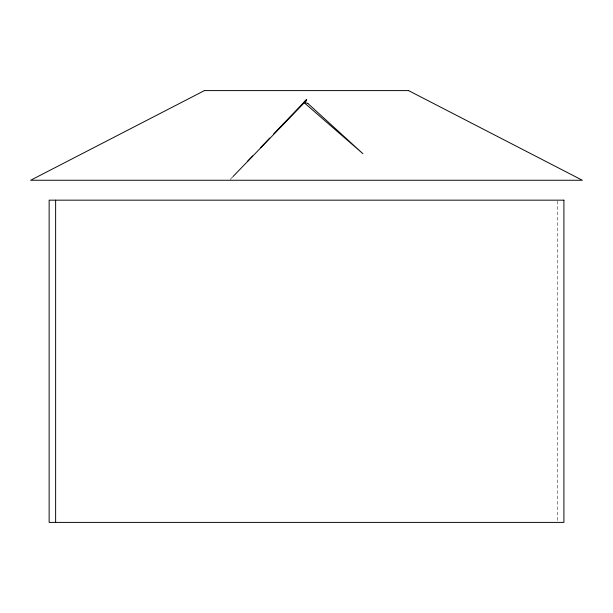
<?xml version="1.0" encoding="UTF-8"?>
<svg xmlns="http://www.w3.org/2000/svg" width="613" height="613" viewBox="0 0 613 613"><rect width="100%" height="100%" fill="white"/><g stroke="black" fill="none" stroke-linecap="round" stroke-linejoin="round"><path stroke-width="0.46" stroke-dasharray="3.06 2.3" d="M557.424 201.118L557.424 521.441M232.266 177.287L230.296 179.356L232.289 177.287"/><path stroke-width="0.92" d="M306.148 100.838L306.623 99.49L304.523 101.635L306.148 100.838L232.955 176.598M247.376 161.472L252.663 155.947M260.51 147.718L269.774 138.04M273.651 133.956L306.623 99.49M204.443 90.601L30.65 180.253L582.35 180.253L408.549 90.601M204.405 90.601L408.595 90.601M55.63 200.167L55.63 522.399M563.906 200.167L49.14 200.167L49.14 522.399L563.906 522.399L563.906 200.167M307.826 103.421L303.757 102.34L362.95 153.733L307.826 103.421"/></g></svg>
